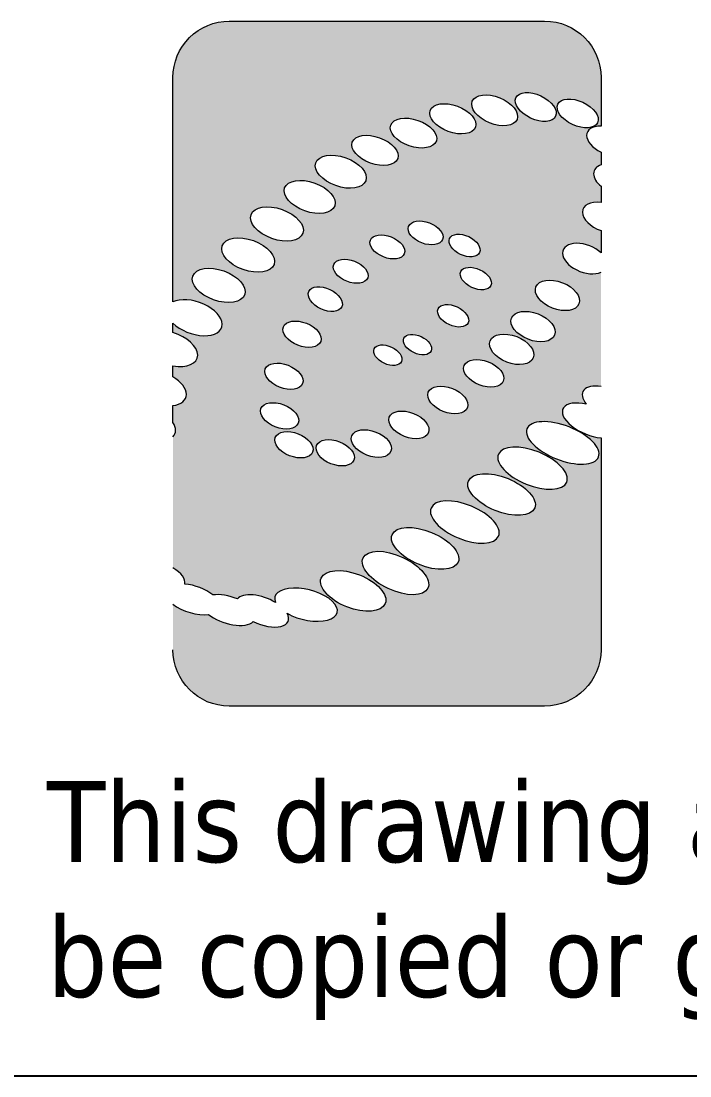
# Model space of a CAD drawing. Header units: millimetres. Extents: x 0 to 90, y 0 to 135.
# Drawn here: x 54.94 to 59.49, y 10 to 17.17 of the extents above; entities that cross this region are included whole.
import ezdxf
from ezdxf.enums import TextEntityAlignment as Align

# ---------------------------------------------------------------- set-up
doc = ezdxf.new("R2010")
doc.units = ezdxf.units.MM
doc.header["$LTSCALE"] = 0.5
doc.layers.add('Frame', color=7, linetype='Continuous')
doc.layers.add('Text', color=4, linetype='Continuous')
doc.styles.add('ROMANS', font='romans.shx', dxfattribs={"width": 0.8, "bigfont": 'chineset.shx'})

# ---------------------------------------------------------------- blocks, each defined once
blk = doc.blocks.new('standard-O')
at = {"layer": 'Frame', "linetype": 'ByBlock', "lineweight": 0}
h = blk.add_hatch(color=64, dxfattribs=at)
edge = h.paths.add_edge_path()
edge.add_ellipse((113.7622016465584, 26.40590333654109), major_axis=(-0.4235061623670222, 0.1056919088473969), ratio=0.4695540087832661, start_angle=38.60242251620758, end_angle=369.99133312215383, ccw=False)
edge.add_ellipse((113.1677093235047, 26.32079940772928), major_axis=(-0.3519261118937673, 0.1388211843841529), ratio=0.483561884632753, start_angle=431.44287459086036, end_angle=555.9812795654974, ccw=False)
edge.add_ellipse((112.7114886398556, 26.33217613603392), major_axis=(-0.3599406752950247, 0.1164732575943717), ratio=0.4835618846327527, start_angle=390.12635829328644, end_angle=532.7104814100004, ccw=False)
edge.add_ellipse((112.2210347277317, 26.47816655008501), major_axis=(-0.3599406752950247, 0.1164732575943716), ratio=0.4835618846327528, start_angle=391.29216760005806, end_angle=514.508796852452, ccw=False)
edge.add_line((111.9528688812005, 26.41447281500859), (111.9528688812005, 25.79277826306707))
edge.add_arc((112.7189488812005, 25.7927782630677), 0.7660800000000111, 180, 270)
edge.add_line((112.7189488812005, 25.02669826306738), (117.005639267547, 25.02669826306738))
edge.add_arc((117.005639267547, 25.7927782630677), 0.7660800000000111, 270, 360)
edge.add_line((117.771719267547, 25.7927782630677), (117.771719267547, 28.67227138164187))
edge.add_ellipse((117.6273870503697, 28.90840211805699), major_axis=(-0.3738450421232101, 0.1568010481740519), ratio=0.4796345162295591, start_angle=306.73646514893966, end_angle=504.1894203033105, ccw=False)
edge.add_ellipse((117.8930703637109, 29.12986937704682), major_axis=(-0.367414409450546, 0.1713281528432862), ratio=0.479634516229574, start_angle=321.8523197626633, end_angle=384.96455787381063, ccw=False)
edge.add_line((117.771719267547, 29.36955960668274), (117.771719267547, 30.9249855716055))
edge.add_ellipse((117.5496524868552, 31.10971485826758), major_axis=(-0.2927317059944918, 0.1149703175913778), ratio=0.5894537076502566, start_angle=220.4955134970289, end_angle=521.686567878792, ccw=False)
edge.add_line((117.771719267547, 31.18640888596929), (117.771719267547, 31.48957232230833))
edge.add_ellipse((117.8207750596009, 31.66907251746579), major_axis=(-0.2927317059944918, 0.1149703175913778), ratio=0.5894537076502566, start_angle=305.0041892516945, end_angle=456.15722916064584, ccw=False)
edge.add_line((117.771719267547, 31.87243830468379), (117.771719267547, 32.09280799241733))
edge.add_ellipse((117.9712964261446, 32.18931245961722), major_axis=(-0.2927317059944918, 0.1149703175913778), ratio=0.5894537076502566, start_angle=337.3135775511405, end_angle=407.24824829066745, ccw=False)
edge.add_line((117.771719267547, 32.38291100790593), (117.771719267547, 32.55750585791185))
edge.add_ellipse((117.8874150166742, 32.7042470835313), major_axis=(-0.3037258468409877, 0.1176460109442902), ratio=0.5563598810542077, start_angle=320.50769507635374, end_angle=432.92007460135835, ccw=False)
edge.add_line((117.771719267547, 32.91012661829882), (117.771719267547, 33.57147150132731))
edge.add_arc((117.005639267547, 33.57147150132732), 0.7660800000000111, 0, 90)
edge.add_line((117.005639267547, 34.33755150132765), (112.7189488812005, 34.33755150132765))
edge.add_arc((112.7189488812005, 33.57147150132732), 0.7660800000000111, 90, 180)
edge.add_line((111.9528688812005, 33.57147150132732), (111.9528688812005, 30.51996632326312))
edge.add_ellipse((112.2451118568705, 30.30634243180884), major_axis=(-0.3701405222147589, 0.132463820651014), ratio=0.5563598810542075, start_angle=34.030243993704175, end_angle=343.5249164269067, ccw=False)
edge.add_line((111.9528688812005, 30.23163735977778), (111.9528688812005, 30.10421226207068))
edge.add_ellipse((111.9130347995631, 29.88711888297075), major_axis=(-0.3701405222147589, 0.132463820651014), ratio=0.5563598810542075, start_angle=119.27041359425189, end_angle=279.29354442188094, ccw=False)
edge.add_line((111.9528688812005, 29.6510902203745), (111.9528688812005, 29.50236855185848))
edge.add_ellipse((111.758548729886, 29.35324127319564), major_axis=(-0.3701405222147589, 0.132463820651014), ratio=0.5563598810542075, start_angle=148.5126960469858, end_angle=237.19473407450522, ccw=False)
edge.add_line((111.9528688812005, 29.11174316526285), (111.9528688812005, 28.88017720671421))
edge.add_ellipse((111.6106617207813, 28.86543414354674), major_axis=(-0.3701405222147589, 0.132463820651014), ratio=0.5563598810542075, start_angle=172.2871345946332, end_angle=202.1578958328553, ccw=False)
edge.add_line((111.9528688812005, 28.68802159409006), (111.9528688812005, 26.90609319790662))
edge.add_ellipse((111.7527006473328, 26.79580839445953), major_axis=(-0.3599406752950247, 0.1164732575943716), ratio=0.4835618846327528, start_angle=180.9888639631956, end_angle=226.7841010990384, ccw=False)
edge.add_ellipse((112.2210347277317, 26.47816655008501), major_axis=(-0.3599406752950247, 0.1164732575943716), ratio=0.4835618846327528, start_angle=210.1263582933063, end_angle=315.13057635296707, ccw=False)
edge.add_ellipse((112.7114886398556, 26.33217613603392), major_axis=(-0.3599406752950247, 0.1164732575943717), ratio=0.4835618846327527, start_angle=249.9188785437473, end_angle=334.5087968524749, ccw=False)
edge.add_ellipse((113.1677093235047, 26.32079940772928), major_axis=(-0.3519261118937673, 0.1388211843841529), ratio=0.483561884632753, start_angle=233.8434732683923, end_angle=355.85752020703836, ccw=False)
edge = h.paths.add_edge_path(flags=16)
edge.add_ellipse((113.5984629762856, 28.57922579803108), major_axis=(-0.2534473644973957, 0.0995414005120155), ratio=0.5894537076502565, start_angle=0, end_angle=360)
edge = h.paths.add_edge_path(flags=16)
edge.add_ellipse((114.159035301958, 28.47061065189428), major_axis=(-0.2534473644973957, 0.0995414005120155), ratio=0.5894537076502565, start_angle=0, end_angle=360)
edge = h.paths.add_edge_path(flags=16)
edge.add_ellipse((113.4029219899349, 28.97155650145032), major_axis=(-0.2534473644973957, 0.0995414005120155), ratio=0.5894537076502565, start_angle=0, end_angle=360)
edge = h.paths.add_edge_path(flags=16)
edge.add_ellipse((114.6497346947241, 28.59521832707014), major_axis=(-0.2661197327222653, 0.1045184705376162), ratio=0.5894537076502568, start_angle=0, end_angle=360)
edge = h.paths.add_edge_path(flags=16)
edge.add_ellipse((113.4616616657923, 29.50951715344127), major_axis=(-0.2534473644973957, 0.0995414005120155), ratio=0.5894537076502565, start_angle=0, end_angle=360)
edge = h.paths.add_edge_path(flags=16)
edge.add_ellipse((114.403313844252, 26.59244450625556), major_axis=(-0.4357424526883882, 0.1718834758897272), ratio=0.4981252779020691, start_angle=0, end_angle=360)
edge = h.paths.add_edge_path(flags=16)
edge.add_ellipse((114.9785798203784, 26.83568839819964), major_axis=(-0.4408972913406553, 0.2055937834119434), ratio=0.479634516229574, start_angle=0, end_angle=360)
edge = h.paths.add_edge_path(flags=16)
edge.add_ellipse((115.3808367211468, 27.17004518555313), major_axis=(-0.4496959376694154, 0.18556074189545), ratio=0.479634516229574, start_angle=0, end_angle=360)
edge = h.paths.add_edge_path(flags=16)
edge.add_ellipse((115.1603498432541, 28.84926291155807), major_axis=(-0.2661197327222653, 0.1045184705376162), ratio=0.5894537076502568, start_angle=0, end_angle=360)
edge = h.paths.add_edge_path(flags=16)
edge.add_ellipse((113.7079560170771, 30.08112651049942), major_axis=(-0.2534473644973957, 0.0995414005120155), ratio=0.5894537076502565, start_angle=0, end_angle=360)
edge = h.paths.add_edge_path(flags=16)
edge.add_ellipse((115.9209749112523, 27.52855329958584), major_axis=(0.4586770730974764, -0.1906219142178745), ratio=0.469752135250349, start_angle=0, end_angle=360, ccw=False)
edge = h.paths.add_edge_path(flags=16)
edge.add_ellipse((114.8743543180785, 29.79667422220155), major_axis=(-0.1854111420455968, 0.0864586354431262), ratio=0.589453707650257, start_angle=0, end_angle=360)
edge = h.paths.add_edge_path(flags=16)
edge.add_ellipse((115.6893985585543, 29.18787382200481), major_axis=(-0.2661197327222653, 0.1045184705376162), ratio=0.5894537076502568, start_angle=0, end_angle=360)
edge = h.paths.add_edge_path(flags=16)
edge.add_ellipse((114.024606158262, 30.55864427787583), major_axis=(-0.2243474818751721, 0.1046149488861827), ratio=0.5894537076502568, start_angle=0, end_angle=360)
edge = h.paths.add_edge_path(flags=16)
edge.add_ellipse((115.2770081942882, 29.94050730668187), major_axis=(-0.1854111420455968, 0.0864586354431262), ratio=0.589453707650257, start_angle=0, end_angle=360)
edge = h.paths.add_edge_path(flags=16)
edge.add_ellipse((112.5757576404748, 30.74539765914415), major_axis=(-0.3525147830616754, 0.1261560196676324), ratio=0.5563598810542077, start_angle=0, end_angle=360)
edge = h.paths.add_edge_path(flags=16)
edge.add_ellipse((116.4200767855383, 27.90225840802759), major_axis=(-0.4509765903972146, 0.1824262596307522), ratio=0.4796345162295739, start_angle=0, end_angle=360)
edge = h.paths.add_edge_path(flags=16)
edge.add_ellipse((112.9760266758168, 31.15716493612308), major_axis=(-0.3525147830616754, 0.1261560196676324), ratio=0.5563598810542077, start_angle=0, end_angle=360)
edge = h.paths.add_edge_path(flags=16)
edge.add_ellipse((114.3696922734859, 30.93763395318456), major_axis=(-0.2304407408611641, 0.0904054484284387), ratio=0.589453707650257, start_angle=0, end_angle=360)
edge = h.paths.add_edge_path(flags=16)
edge.add_ellipse((116.1777721583773, 29.54987624344631), major_axis=(-0.2661197327222653, 0.1045184705376162), ratio=0.5894537076502568, start_angle=0, end_angle=360)
edge = h.paths.add_edge_path(flags=16)
edge.add_ellipse((116.8409553246997, 28.26028668024174), major_axis=(0.4645167599526164, -0.1892654489595598), ratio=0.4651780567637435, start_angle=0, end_angle=360, ccw=False)
edge = h.paths.add_edge_path(flags=16)
edge.add_ellipse((115.7618228424294, 30.33232326699727), major_axis=(-0.2039522562501567, 0.0951044989874389), ratio=0.589453707650257, start_angle=0, end_angle=360)
edge = h.paths.add_edge_path(flags=16)
edge.add_ellipse((113.3670705403051, 31.57980528876215), major_axis=(-0.3525147830616754, 0.1261560196676324), ratio=0.556359881054208, start_angle=0, end_angle=360)
edge = h.paths.add_edge_path(flags=16)
edge.add_ellipse((114.8674648930526, 31.26819685838109), major_axis=(-0.2298711290937026, 0.091844129716469), ratio=0.5894537076502565, start_angle=0, end_angle=360)
edge = h.paths.add_edge_path(flags=16)
edge.add_ellipse((116.5576686891212, 29.87577082755615), major_axis=(-0.2927317059944918, 0.1149703175913778), ratio=0.5894537076502564, start_angle=0, end_angle=360)
edge = h.paths.add_edge_path(flags=16)
edge.add_ellipse((117.2516985328391, 28.60411071621547), major_axis=(0.4860172595695214, -0.1909666269836069), ratio=0.4468324303206578, start_angle=0, end_angle=360, ccw=False)
edge = h.paths.add_edge_path(flags=16)
edge.add_ellipse((113.8119952299279, 31.9475358974496), major_axis=(-0.3401458433051259, 0.1217294926617507), ratio=0.5563598810542077, start_angle=0, end_angle=360)
edge = h.paths.add_edge_path(flags=16)
edge.add_ellipse((116.0700282673756, 30.83832046811767), major_axis=(-0.2039522562501567, 0.0951044989874389), ratio=0.589453707650257, start_angle=0, end_angle=360)
edge = h.paths.add_edge_path(flags=16)
edge.add_ellipse((115.3871425345858, 31.45894085734835), major_axis=(-0.2313390732929807, 0.0880812881498346), ratio=0.5894537076502571, start_angle=0, end_angle=360)
edge = h.paths.add_edge_path(flags=16)
edge.add_ellipse((116.8478301263933, 30.18525079036317), major_axis=(-0.2927317059944918, 0.1149703175913778), ratio=0.5894537076502566, start_angle=0, end_angle=360)
edge = h.paths.add_edge_path(flags=16)
edge.add_ellipse((115.916935867596, 31.28746446852892), major_axis=(-0.2039522562501567, 0.0951044989874389), ratio=0.589453707650257, start_angle=0, end_angle=360)
edge = h.paths.add_edge_path(flags=16)
edge.add_ellipse((114.2349631609395, 32.29024547338486), major_axis=(-0.3401458433051255, 0.1217294926617507), ratio=0.5563598810542077, start_angle=0, end_angle=360)
edge = h.paths.add_edge_path(flags=16)
edge.add_ellipse((117.1796506624735, 30.60950108863381), major_axis=(-0.2927317059944918, 0.1149703175913778), ratio=0.5894537076502566, start_angle=0, end_angle=360)
edge = h.paths.add_edge_path(flags=16)
edge.add_ellipse((114.6997057662549, 32.58013045231837), major_axis=(-0.3087423487984457, 0.1119985249022132), ratio=0.5563598810542077, start_angle=0, end_angle=360)
edge = h.paths.add_edge_path(flags=16)
edge.add_ellipse((115.2231568927644, 32.81561383537974), major_axis=(-0.3103038760246277, 0.107596524320934), ratio=0.5563598810542077, start_angle=0, end_angle=360)
edge = h.paths.add_edge_path(flags=16)
edge.add_ellipse((115.7574414225043, 33.00964095830295), major_axis=(-0.3081170511531023, 0.1137074769334424), ratio=0.5563598810542079, start_angle=0, end_angle=360)
edge = h.paths.add_edge_path(flags=16)
edge.add_ellipse((116.3260092919939, 33.1248262633917), major_axis=(-0.304146777758332, 0.1239364559000968), ratio=0.5563598810542077, start_angle=0, end_angle=360)
edge = h.paths.add_edge_path(flags=16)
edge.add_ellipse((116.8847388450947, 33.16999569922064), major_axis=(-0.2705978377237418, 0.1261818440107647), ratio=0.5563598810542077, start_angle=0, end_angle=360)
edge = h.paths.add_edge_path(flags=16)
edge.add_ellipse((117.4548772509647, 33.08300613122447), major_axis=(-0.2705978377237415, 0.1261818440107644), ratio=0.5563598810542079, start_angle=0, end_angle=360)
at = {"layer": 'Frame'}
blk.add_line((95.22473808925861, 20), (175, 20), dxfattribs=at)
at = {"layer": 'Frame', "color": 64, "linetype": 'ByBlock', "lineweight": 0}
for points in [[(111.9528688812006, 30.51996632326336), (111.9528688812006, 33.57147150132732, -0.4142135623730951), (112.7189488812006, 34.33755150132765), (117.005639267547, 34.33755150132765, -0.4142135623730951), (117.7717192675471, 33.57147150132732), (117.771719267547, 32.91012661829882)], [(117.771719267547, 28.67227138164162), (117.771719267547, 25.7927782630677, -0.4142135623730951), (117.0056392675469, 25.02669826306738), (112.7189488812006, 25.02669826306738, -0.4142135623730951), (111.9528688812005, 25.7927782630677)]]:
    blk.add_lwpolyline(points, format="xyb", dxfattribs=at)
for points in [[(117.771719267547, 32.55750585791157), (117.771719267547, 32.38291100790593)], [(117.771719267547, 32.09280799241696), (117.771719267547, 31.87243830468379)], [(117.771719267547, 31.48957232230805), (117.771719267547, 31.18640888596929)], [(111.9528688812006, 30.10421226207109), (111.9528688812006, 30.23163735977778)], [(111.9528688812006, 29.50236855185904), (111.9528688812006, 29.6510902203745)], [(111.9528688812005, 28.88017720671451), (111.9528688812005, 29.11174316526285)]]:
    blk.add_lwpolyline(points, dxfattribs=at)
for centre, major_axis, ratio in [((116.3260092919939, 33.1248262633917), (-0.3041467777583319, 0.1239364559000968), 0.5563598810542077), ((116.8847388450947, 33.16999569922064), (-0.2705978377237415, 0.1261818440107645), 0.5563598810542077), ((117.4548772509647, 33.08300613122447), (-0.2705978377237415, 0.1261818440107644), 0.5563598810542077), ((115.7574414225043, 33.00964095830295), (-0.3081170511531022, 0.1137074769334424), 0.5563598810542079), ((115.2231568927644, 32.81561383537974), (-0.3103038760246272, 0.107596524320934), 0.5563598810542077), ((114.6997057662549, 32.58013045231837), (-0.3087423487984455, 0.1119985249022132), 0.5563598810542077), ((114.2349631609395, 32.29024547338486), (-0.3401458433051249, 0.1217294926617505), 0.5563598810542077), ((113.8119952299279, 31.9475358974496), (-0.3401458433051249, 0.1217294926617505), 0.5563598810542077), ((113.3670705403051, 31.57980528876215), (-0.3525147830616749, 0.1261560196676323), 0.5563598810542077), ((115.3871425345858, 31.45894085734835), (-0.2313390732929807, 0.0880812881498345), 0.589453707650257), ((112.9760266758168, 31.15716493612308), (-0.3525147830616749, 0.1261560196676323), 0.5563598810542075), ((114.8674648930526, 31.26819685838109), (-0.2298711290937025, 0.09184412971646902), 0.5894537076502566), ((115.916935867596, 31.28746446852892), (-0.2039522562501566, 0.0951044989874388), 0.589453707650257), ((114.3696922734859, 30.93763395318456), (-0.2304407408611641, 0.0904054484284387), 0.589453707650257), ((112.5757576404748, 30.74539765914415), (-0.3525147830616749, 0.1261560196676323), 0.5563598810542075), ((116.0700282673756, 30.83832046811767), (-0.2039522562501566, 0.0951044989874388), 0.589453707650257), ((117.1796506624735, 30.60950108863381), (-0.2927317059944916, 0.1149703175913778), 0.5894537076502566), ((114.024606158262, 30.55864427787583), (-0.2243474818751721, 0.1046149488861827), 0.589453707650257), ((115.7618228424294, 30.33232326699727), (-0.2039522562501566, 0.0951044989874388), 0.589453707650257), ((116.8478301263933, 30.18525079036317), (-0.2927317059944916, 0.1149703175913778), 0.5894537076502566), ((113.7079560170771, 30.08112651049942), (-0.2534473644973954, 0.09954140051201543), 0.5894537076502568), ((116.5576686891212, 29.87577082755615), (-0.2927317059944916, 0.1149703175913778), 0.5894537076502564), ((115.2770081942882, 29.94050730668187), (-0.1854111420455967, 0.0864586354431262), 0.589453707650257), ((114.8743543180785, 29.79667422220155), (-0.1854111420455967, 0.0864586354431262), 0.589453707650257), ((113.4616616657923, 29.50951715344127), (-0.2534473644973954, 0.09954140051201543), 0.5894537076502568), ((116.1777721583773, 29.54987624344631), (-0.2661197327222653, 0.1045184705376161), 0.5894537076502565), ((115.6893985585543, 29.18787382200481), (-0.2661197327222653, 0.1045184705376161), 0.5894537076502565), ((113.4029219899349, 28.97155650145032), (-0.2534473644973954, 0.09954140051201543), 0.5894537076502568), ((115.1603498432541, 28.84926291155807), (-0.2661197327222653, 0.1045184705376161), 0.5894537076502565), ((113.5984629762856, 28.57922579803108), (-0.2534473644973954, 0.09954140051201543), 0.5894537076502568), ((114.6497346947241, 28.59521832707014), (-0.2661197327222653, 0.1045184705376162), 0.5894537076502566), ((114.159035301958, 28.47061065189428), (-0.2534473644973954, 0.09954140051201543), 0.5894537076502568), ((116.4200767855383, 27.90225840802759), (-0.4509765903972142, 0.1824262596307523), 0.479634516229574), ((115.3808367211468, 27.17004518555313), (-0.4496959376694142, 0.1855607418954497), 0.479634516229574), ((114.9785798203784, 26.83568839819964), (-0.4408972913406548, 0.2055937834119434), 0.4796345162295739), ((114.403313844252, 26.59244450625556), (-0.435742452688388, 0.171883475889727), 0.498125277902069)]:
    blk.add_ellipse(centre, major_axis=major_axis, ratio=ratio, dxfattribs=at)
for centre, major_axis, ratio, start_param, end_param in [((117.8874150166742, 32.7042470835313), (-0.3037258468409873, 0.11764601094429), 0.5563598810542075, 5.306209552903183, 7.684672880317464), ((117.9712964261446, 32.18931245961722), (-0.2927317059944916, 0.1149703175913778), 0.5894537076502566, 5.666322692706621, 7.35504788594098), ((117.8207750596009, 31.66907251746579), (-0.2927317059944916, 0.1149703175913778), 0.5894537076502566, 5.103884464705316, 7.917486113942294), ((117.5496524868552, 31.10971485826758), (-0.2927317059944916, 0.1149703175913778), 0.5894537076502566, 4.108222392616503, 8.913148186030911), ((112.2451118568705, 30.30634243180884), (-0.3701405222147587, 0.132463820651014), 0.5563598810542075, 0.8816517508175034, 5.794607003895561), ((111.9130347995631, 29.88711888297075), (-0.3701405222147587, 0.132463820651014), 0.5563598810542075, 1.87307701870491, 4.803181736008107), ((111.758548729886, 29.35324127319564), (-0.3701405222147587, 0.132463820651014), 0.5563598810542075, 2.308204787010548, 4.368053967702332), ((117.8930703637109, 29.12986937704682), (-0.3674144094505459, 0.1713281528432862), 0.4796345162295739, 5.260605014044825, 7.053688372155808), ((117.6273870503697, 28.90840211805699), (-0.3738450421232097, 0.1568010481740517), 0.4796345162295591, 5.056158384702792, 8.440670632000854), ((111.6106617207813, 28.86543414354674), (-0.3701405222147587, 0.132463820651014), 0.5563598810542075, 2.902808246084135, 3.773450508629204), ((111.7527006473328, 26.79580839445953), (-0.3599406752950247, 0.1164732575943716), 0.4835618846327528, 3.177272307636341, 4.285925631412638), ((112.2210347277317, 26.47816655008501), (-0.3599406752950247, 0.1164732575943716), 0.4835618846327528, 4.017667868325906, 5.164588718488069), ((112.7114886398556, 26.33217613603392), (-0.3599406752950247, 0.1164732575943717), 0.4835618846327529, 4.537418790659331, 5.504841547844421), ((113.1677093235047, 26.32079940772928), (-0.3519261118937668, 0.1388211843841529), 0.4835618846327529, 4.372732276714069, 6.134514057531526), ((113.7622016465584, 26.40590333654109), (-0.4235061623670222, 0.1056919088473969), 0.4695540087832661, 1.039136265988766, 6.642120764606497), ((112.2210347277317, 26.47816655008501), (-0.3599406752950247, 0.1164732575943716), 0.4835618846327528, 7.181951089613568, 8.6464342014337), ((112.7114886398556, 26.33217613603392), (-0.3599406752950247, 0.1164732575943717), 0.4835618846327529, 7.159260521915308, 9.166170675373394), ((113.1677093235047, 26.32079940772928), (-0.3519261118937668, 0.1388211843841529), 0.4835618846327529, 7.693051636358975, 9.959482956017125)]:
    blk.add_ellipse(centre, major_axis=major_axis, ratio=ratio, start_param=start_param, end_param=end_param, dxfattribs=at)
at = {"layer": 'Frame', "color": 64, "linetype": 'ByBlock', "lineweight": 0, "extrusion": (0, 0, -1)}
for centre, major_axis, ratio in [((117.2516985328391, 28.60411071621547), (0.4860172595695214, -0.1909666269836069), 0.446832430320658), ((116.8409553246997, 28.26028668024174), (0.4645167599526152, -0.1892654489595588), 0.4651780567637435), ((115.9209749112523, 27.52855329958584), (0.4586770730974762, -0.1906219142178742), 0.4697521352503488)]:
    blk.add_ellipse(centre, major_axis=major_axis, ratio=ratio, dxfattribs=at)
at = {"layer": 'Frame', "lineweight": 0, "insert": (110.2414146888793, 24.00823097870489), "char_height": 1.1, "width": 51.3815384632523, "attachment_point": 1, "style": 'ROMANS'}
blk.add_mtext('{\\fTahoma|b0|i0|c0|p34;\\W1;This drawing and its inherent design concepts are property of Taoglas. Not to be copied or given to third parties without the written consent of Taoglas.}', dxfattribs=at)
at = {"layer": 'Text', "style": 'ROMANS'}
for tag, height, width, p, p2 in [('ISO.N0', 2, 0.6677950807579235, (16.26851993580685, 262), (32.55000000000003, 262)), ('DESCRIPTION-1', 3, 0.6610616007295445, (79.7019588428052, 255.4), (118.8934680289139, 255.4)), ('ISSUED_DATE-1', 3, 0.6614858563879391, (154.5, 255.4), (173.5, 255.4)), ('DATE', 3, 0.619429304264185, (46.72473808925859, 30.5), (63.97473808925852, 30.5))]:
    blk.add_attdef(tag, text='', height=height, dxfattribs=dict(at, width=width)).set_placement(p, p2, align=Align.FIT)
at = {"layer": 'Text', "style": 'ROMANS', "width": 0.8}
for tag, p in [('ENG-1', (128.5000000000001, 255.4)), ('APPROVE-1', (145.5000000000001, 255.3999999999999)), ('ENG-2', (128.5000000000001, 250.1)), ('APPROVE-2', (145.5000000000001, 250.1)), ('ENG-3', (128.5000000000001, 244.8000000000001)), ('APPROVE-3', (145.5000000000001, 244.8)), ('ENG-4', (128.5000000000001, 239.5)), ('APPROVE-4', (145.557142857143, 239.5000000000001)), ('ENG-5', (128.5000000000001, 234.2)), ('APPROVE-5', (145.5000000000001, 234.2000000000002)), ('APPROVED', (13.11236904462933, 7.47951110262534)), ('CHECKED', (29.22473808925867, 7.479511102625337)), ('DRAWN', (45.22473808925866, 7.479511102625337))]:
    blk.add_attdef(tag, text='', height=3, dxfattribs=at).set_placement(p, align=Align.CENTER)
at = {"layer": 'Text', "style": 'ROMANS'}
for tag, p, p2 in [('DESCRIPTION-2', (79.82717963408616, 250.1), (118.893468028914, 250.1)), ('ISSUED_DATE-2', (154.5, 250.0999999999999), (173.5, 250.1)), ('DESCRIPTION-3', (79.82717963408616, 244.8), (118.893468028914, 244.8)), ('ISSUED_DATE-3', (154.5, 244.7999999999999), (173.5, 244.8)), ('DESCRIPTION-4', (79.82717963408616, 239.5), (118.893468028914, 239.5)), ('ISSUED_DATE-4', (154.5, 239.5), (173.5, 239.5)), ('DESCRIPTION-5', (79.82717963408616, 234.2), (118.893468028914, 234.2)), ('ISSUED_DATE-5', (154.5, 234.2), (173.5, 234.2)), ('MATERIAL', (77.72473808925852, 30.50000000000001), (93.97473808925861, 30.50000000000001)), ('FINISH', (79.22473808925857, 24.5), (93.97473808925861, 24.5))]:
    blk.add_attdef(tag, text='', height=3, dxfattribs=at).set_placement(p, p2, align=Align.FIT)
blk.add_attdef(' mm ', text='', height=3.000000000000006, dxfattribs=at).set_placement((56.0802633007671, 26), align=Align.MIDDLE)
at = {"layer": 'Text', "style": 'ROMANS', "width": 0.8}
for tag, height, p in [('REV', 2.5, (171.3667623292347, 23.42204022498925)), ('SCALE', 3, (87.2247380892586, 20))]:
    blk.add_attdef(tag, text='', height=height, dxfattribs=at).set_placement(p, align=Align.MIDDLE)
for tag, p, height in [('TITLE.', (109.5886241675368, 15.92970969130158), 3), ('PART_NO', (116.8762314034221, 5.898679774296397), 3.000000000000006)]:
    blk.add_attdef(tag, p, '', height=height, dxfattribs=at)

msp = doc.modelspace()

# ---------------------------------------------------------------- block references
at = {"layer": 'Text', "xscale": 0.5, "yscale": 0.5, "zscale": 0.5}
msp.add_blockref('standard-O', (0, 0), dxfattribs=at)

doc.saveas('drawing.dxf')
